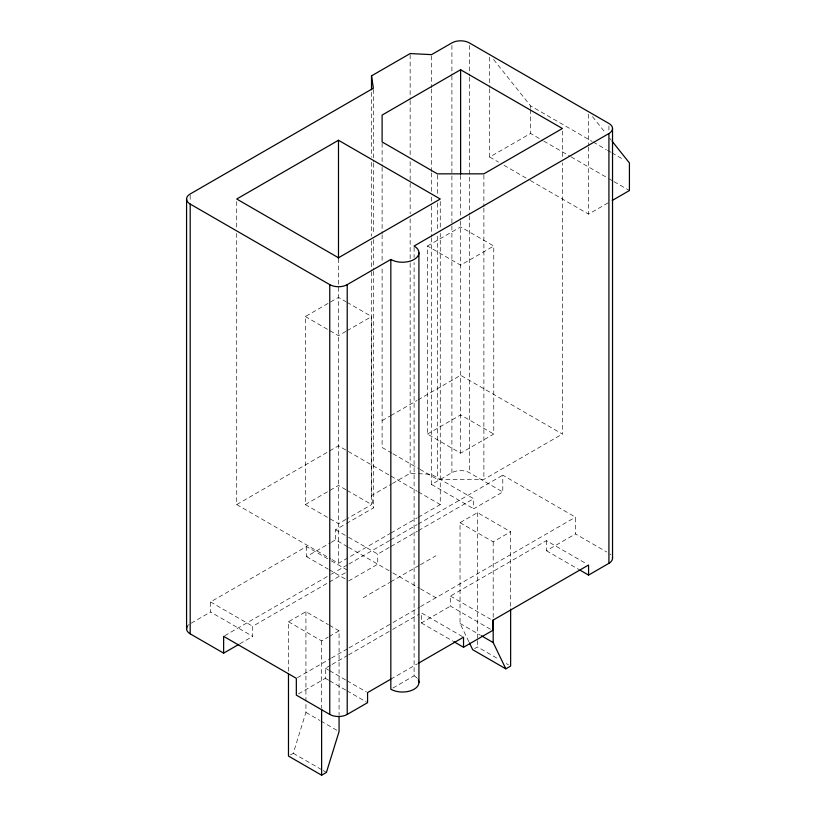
<?xml version="1.0" encoding="UTF-8"?>
<svg xmlns="http://www.w3.org/2000/svg" width="816" height="816" viewBox="0 0 816 816"><rect width="100%" height="100%" fill="white"/><g stroke="black" fill="none" stroke-linecap="round" stroke-linejoin="round"><path stroke-width="0.61" stroke-dasharray="4.08 3.06" d="M290.394 754.953L293.27 753.29L305.929 712.409L305.929 702.341M489.702 88.771L489.702 157.049L530.553 133.457L542.64 140.434M345.974 519.384L338.487 523.709L305.347 504.574L305.347 316.537L338.487 297.401L345.974 301.716M427.472 246.024L460.622 226.889L493.772 246.024L493.772 434.061L460.622 453.196L427.472 434.061L427.472 246.024L460.622 265.169L493.772 246.024M345.974 331.357L338.487 335.672L305.347 316.537M347.045 330.735L371.637 316.537L371.637 504.574L347.045 518.772M530.349 180.509L588.571 214.129L608.991 202.337M236.722 233.396L236.722 504.574L328.644 451.493M329.735 450.86L338.487 445.811L389.926 475.504M382.112 420.628L389.742 416.221M390.833 415.589L417.007 400.483M418.098 399.85L460.622 375.299L562.397 434.061L562.397 162.884M305.347 504.574L338.487 485.428L345.974 489.753M427.472 434.061L460.622 414.916L493.772 434.061M346.382 523.515L373.381 507.929L371.515 495.577L391.384 484.102M392.486 483.47L410.152 473.27L431.542 474.351L473.708 498.698L473.708 508.766L502.789 491.977L502.789 475.187L575.484 517.16L575.484 533.95L606.767 552.014M345.362 572.791L252.715 626.29L252.715 636.358L210.548 612.02L210.548 601.943L306.51 546.536L330.286 560.276M347.473 546.689L335.58 539.825L335.58 529.757L345.301 524.137M191.26 623.149L210.548 612.02M306.51 546.536L306.51 556.614L330.194 542.936M331.276 542.314L335.58 539.825M431.542 237.782L431.542 484.429L451.901 472.668A12.342 7.12 0 0 1 469.343 472.668L502.789 491.977M331.928 559.541L338.487 563.326L389.926 533.633M391.017 533.001L417.282 517.834M418.384 517.201L440.263 504.574L440.263 233.396M420.026 469.384L437.356 479.39L483.888 479.39L562.397 434.061M224.726 635.725L330.235 574.811M331.337 574.178L347.82 564.662M348.922 564.019L389.589 540.549M390.68 539.917L417.058 524.688M418.159 524.045L502.789 475.187M348.554 537.244L377.747 554.095L389.885 547.087M390.986 546.455L417.455 531.175M418.557 530.533L473.708 498.698M239.782 643.824L252.715 636.358M348.667 580.961L377.747 564.172L377.747 554.095M288.476 671.17L288.476 621.751L305.929 611.684L328.379 624.648M468.843 641.713L460.04 623.434L460.04 522.699L477.482 512.632L510.632 531.767L510.632 607.787M363.212 597.751L389.64 582.481M390.742 581.849L419.383 565.315M420.485 564.682L435.907 555.778M288.476 621.751L321.626 640.897L328.165 637.112M329.256 636.48L339.068 630.819L339.068 715.183M460.04 522.699L493.19 541.844L510.632 531.767M297.432 677.698L330.398 658.655M331.5 658.022L347.983 648.506M349.085 647.873L391.945 623.128M393.047 622.496L419.424 607.267M420.515 606.625L575.484 517.16M298.483 693.875L325.411 678.331L325.411 668.253L330.919 665.071M332.02 664.438L347.463 655.523M348.565 654.881L391.588 630.044M392.69 629.411L419.159 614.132M490.447 629.238L450.442 606.135L450.442 596.068L546.404 540.661L586.408 563.764M462.448 636.572L421.362 612.857L421.362 622.924L450.442 606.135M546.404 540.661L546.404 550.739L575.484 533.95M390.833 679.167L417.394 663.836M392.945 688.021L414.1 675.811L414.1 262.558M474.606 648.598L477.482 646.935L498.872 659.287M493.629 59.568L530.553 105.856L592.069 141.372M593.171 142.015L606.349 149.624M607.451 150.256L610.745 152.164M611.847 152.796L623.934 159.773M543.742 141.076L570.098 156.295M571.2 156.927L608.552 178.49M609.644 179.122L612.949 181.03M614.04 181.662L629.422 190.536M489.702 157.049L498.484 162.119M503.982 165.291L529.247 179.877M347.045 302.338L371.637 316.537M391.864 453.115L382.112 447.484L382.112 266.699M392.945 453.747L418.945 468.751M431.542 484.429L473.708 508.766M546.404 550.739L578.84 569.466M391.017 476.136L417.282 491.303M418.384 491.936L440.263 504.574M347.045 490.365L371.637 504.574M335.58 529.757L347.473 536.622M450.442 596.068L490.447 619.16M348.554 547.312L391.843 572.312M392.945 572.944L419.383 588.203M420.485 588.846L435.907 597.751M460.04 623.434L480.359 635.164M236.722 504.574L330.827 558.909M331.367 560.898L347.585 570.262M506.359 663.602L508.501 664.846M306.51 556.614L328.124 569.099M329.205 569.721L345.423 579.085M421.362 622.924L452.717 641.029M329.45 625.26L339.068 630.819M210.548 601.943L252.715 626.29M325.411 668.253L328.654 670.13M329.735 670.752L345.943 680.116M347.024 680.738L366.486 691.978M325.411 678.331L328.654 680.207M329.735 680.83L345.943 690.193M347.024 690.815L366.486 702.046M305.929 712.409L319.821 720.436M320.892 721.058L338.008 730.932M293.27 753.29L322.147 769.957M323.218 770.579L326.42 772.426M592.498 116.647L605.849 133.385M609.776 138.312L611.347 140.281M608.92 126.011L608.92 131.101M588.571 114.25L588.571 145.86M588.571 147.115L588.571 214.129M562.397 131.05L562.397 157.784M530.553 105.856L530.553 108.365M530.553 109.619L530.553 133.457M493.19 541.844L493.19 618.65M489.702 57.171L489.702 87.506M483.888 175.103L483.888 206.938M483.888 208.213L483.888 479.39M477.482 512.632L477.482 639.336M477.482 640.601L477.482 646.935M469.343 45.431L469.343 75.949M469.343 77.214L469.343 214.547M469.343 215.822L469.343 472.668M460.622 175.42L460.622 219.973M460.622 221.248L460.622 453.196M451.901 45.431L451.901 74.674M451.901 75.949L451.901 224.716M451.901 225.991L451.901 472.668M440.263 201.562L440.263 228.296M437.356 175.103L437.356 194.208M437.356 203.113L437.356 231.122M437.356 236.222L437.356 479.39M431.542 55.906L431.542 87.71M431.542 88.975L431.542 171.646M431.542 172.921L431.542 191.995M431.542 197.084L431.542 204.714M431.542 205.989L431.542 236.518M414.1 247.299L414.1 257.468M410.152 54.825L410.152 99.338M410.152 100.613L410.152 156.58M410.152 161.66L410.152 182.009M410.152 183.284L410.152 213.812M410.152 218.892L410.152 262.14M410.152 263.415L410.152 473.27M382.112 143.208L382.112 166.127M382.112 167.27L382.112 233.6M382.112 234.753L382.112 262.762M373.381 89.485L373.381 161.986M373.381 163.251L373.381 234.478M373.381 239.567L373.381 270.086M373.381 271.361L373.381 507.929M371.515 92.402L371.515 157.264M371.515 162.353L371.515 236.12M371.515 241.21L371.515 270.463M371.515 271.738L371.515 495.577M338.487 258.662L338.487 563.326M321.626 640.897L321.626 708.043M305.929 611.684L305.929 701.077M236.722 201.562L236.722 228.296M190.189 195.248L190.189 201.613M188.231 625.24A12.342 7.12 0 0 1 189.128 624.464M609.991 553.962A12.342 7.12 0 0 1 610.878 554.727M414.1 675.811A16.453 9.496 0 0 1 418.353 680.065"/><path stroke-width="1.22" d="M371.515 89.862L371.515 75.868L410.152 53.56L431.542 54.641L451.901 42.891A12.342 7.12 0 0 1 469.343 42.891L608.92 123.471A12.342 7.12 0 0 1 608.92 133.538L608.92 563.326L588.571 575.086L579.921 570.088M338.487 140.26L236.722 199.022L338.487 257.774L440.263 199.022L338.487 140.26L338.487 258.662M460.622 69.748L382.112 115.076L382.112 141.933L437.356 173.839L483.888 173.839L562.397 128.51L460.622 69.748L460.622 174.145M371.515 75.868L373.381 88.21L190.189 193.984A12.342 7.12 0 0 0 190.189 204.051L329.766 284.641A12.342 7.12 0 0 0 347.218 284.641L390.833 259.457A16.453 9.496 0 0 0 414.1 259.457A16.453 9.496 0 0 0 414.1 246.024L608.92 133.538M612.224 200.471L629.422 190.536L629.422 162.945L612.133 141.27M187.517 626.076A12.342 7.12 0 0 0 190.189 633.838L223.635 653.147L238.711 644.446M390.833 679.167L367.567 692.6L367.567 702.668L347.218 714.428A12.342 7.12 0 0 1 329.766 714.428L296.33 695.12L296.33 678.331L223.635 636.358L223.635 653.147M418.486 663.204L463.529 637.194L463.529 647.272L453.798 641.651M463.529 647.272L492.609 630.482L492.609 620.415L588.571 565.009L588.571 575.086M288.476 673.7L288.476 756.065L321.626 775.2L326.42 772.426L339.068 731.554L339.068 716.438M469.394 642.855L472.688 649.709L505.838 668.845L510.632 666.08L510.632 609.062M481.43 635.776L493.19 642.569L505.838 668.845M612.53 128.51L612.53 558.297M493.19 619.905L493.19 642.569M418.914 252.736L418.914 682.523M390.833 259.457L390.833 689.245A16.453 9.496 0 0 0 410.693 690.754A16.453 9.496 0 0 0 418.353 680.065M347.218 284.641L347.218 714.428M329.766 284.641L329.766 714.428M321.626 709.308L321.626 775.2M190.189 204.051L190.189 633.838M186.578 199.022L186.578 628.799M612.428 557.359A12.342 7.12 0 0 1 608.92 563.326"/></g></svg>
